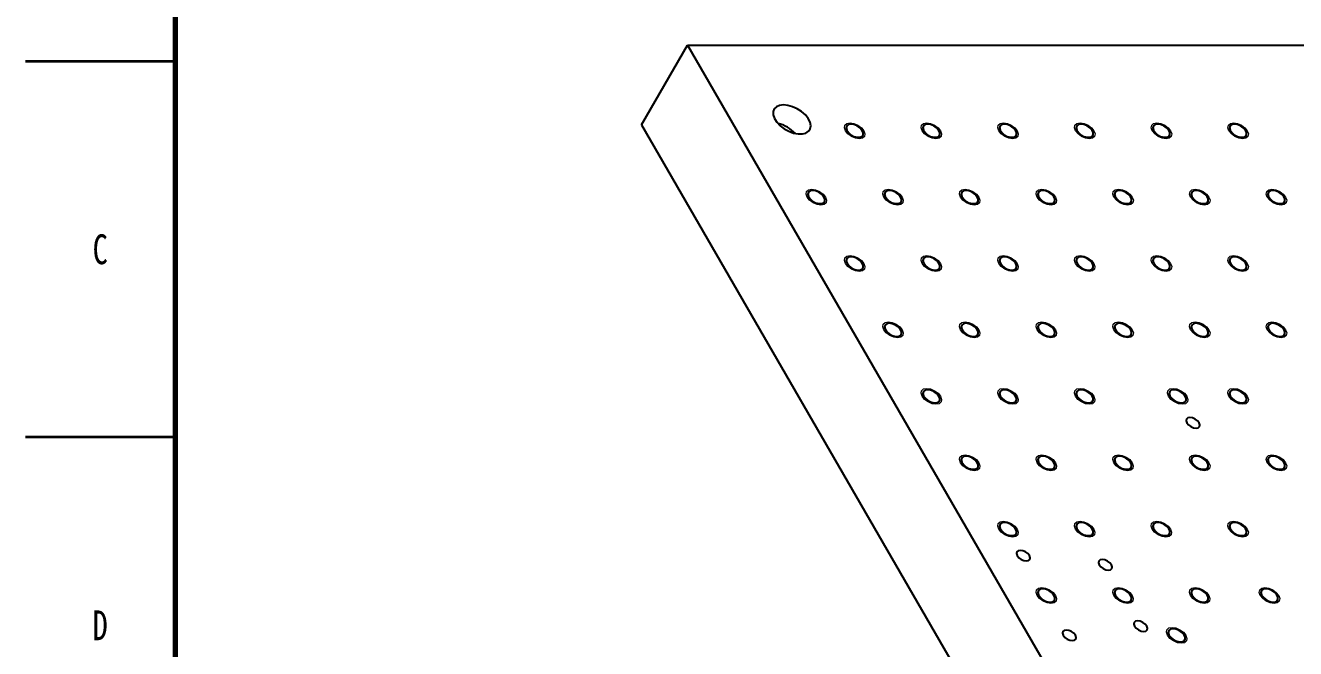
# Model space of a CAD drawing. Header units: millimetres. Extents: x 0 to 841, y 0 to 594.
# Drawn here: x 0 to 169.1, y 418.9 to 501.8 of the extents above; entities that cross this region are included whole.
import ezdxf

# ---------------------------------------------------------------- set-up
doc = ezdxf.new("R2010")
doc.units = ezdxf.units.MM
doc.styles.add('SLDTEXTSTYLE0', font='TXT', dxfattribs={"width": 0.75})

msp = doc.modelspace()

# ---------------------------------------------------------------- linework, layer by layer
at = {"color": 7, "linetype": 'Continuous', "lineweight": 70}
msp.add_line((20, 20), (20, 574), dxfattribs=at)
at = {"color": 7, "linetype": 'Continuous', "lineweight": 25}
for p, q in [((82.01650694, 488.58976184), (88.13956778, 499.19636356)), ((88.13956778, 499.19636356), (148.34966603, 394.89811334)), ((88.13956778, 499.19636356), (225.72669458, 499.19636356)), ((82.01650694, 488.58976184), (142.22660519, 384.29151162))]:
    msp.add_line(p, q, dxfattribs=at)
at = {"color": 7, "linetype": 'Continuous', "lineweight": 35}
for p, q in [((20, 497), (0, 497)), ((20, 447), (0, 447))]:
    msp.add_line(p, q, dxfattribs=at)
at = {"color": 7, "linetype": 'Continuous', "lineweight": 25, "flags": 128}
for points in [[(100.90006057, 491.23658101), (100.37689792, 491.1754896), (99.95714216, 490.99605395), (99.66716807, 490.70954868), (99.5251958, 490.33397596), (99.54014598, 489.8929344), (99.71107925, 489.41413627), (100.02725523, 488.92766622), (100.46880742, 488.46409095), (101.00799148, 488.05253859), (101.61092849, 487.71886851), (102.2397337, 487.4840464), (102.85489697, 487.36282702), (103.41776532, 487.36282702), (103.89297167, 487.4840464), (104.25065705, 487.71886851), (104.46834678, 488.05253859), (104.53236261, 488.46409095), (104.43868219, 488.92766622), (104.1931918, 489.41413627), (103.81131651, 489.8929344), (103.31705095, 490.33397596), (102.74145164, 490.70954868), (102.12068561, 490.99605395), (101.49375786, 491.1754896), (100.90006057, 491.23658101)], [(109.86973733, 488.67910321), (109.53548301, 488.61941653), (109.31528437, 488.44841751), (109.23888044, 488.1892005), (109.31659001, 487.87677421), (109.53791796, 487.55333354), (109.87297273, 487.26256094), (110.27650332, 487.04372686), (110.69401068, 486.92638605), (111.06910813, 486.92638605), (111.35113668, 487.04372686), (111.50200682, 487.26256094), (111.50134269, 487.55333354), (111.34923399, 487.87677421), (111.06622384, 488.1892005), (110.69053434, 488.44841751), (110.27290442, 488.61941653), (109.86973733, 488.67910321)], [(120.07649748, 488.67910321), (119.74224316, 488.61941653), (119.52204452, 488.44841751), (119.44564059, 488.1892005), (119.52335016, 487.87677421), (119.74467811, 487.55333354), (120.07973288, 487.26256094), (120.48326347, 487.04372686), (120.90077083, 486.92638605), (121.27586828, 486.92638605), (121.55789683, 487.04372686), (121.70876697, 487.26256094), (121.70810284, 487.55333354), (121.55599414, 487.87677421), (121.27298399, 488.1892005), (120.89729448, 488.44841751), (120.47966457, 488.61941653), (120.07649748, 488.67910321)], [(130.28325763, 488.67910321), (129.94900331, 488.61941653), (129.72880466, 488.44841751), (129.65240074, 488.1892005), (129.73011031, 487.87677421), (129.95143826, 487.55333354), (130.28649303, 487.26256094), (130.69002362, 487.04372686), (131.10753098, 486.92638605), (131.48262843, 486.92638605), (131.76465698, 487.04372686), (131.91552712, 487.26256094), (131.91486299, 487.55333354), (131.76275429, 487.87677421), (131.47974414, 488.1892005), (131.10405463, 488.44841751), (130.68642472, 488.61941653), (130.28325763, 488.67910321)], [(140.49001777, 488.67910321), (140.15576346, 488.61941653), (139.93556481, 488.44841751), (139.85916089, 488.1892005), (139.93687045, 487.87677421), (140.15819841, 487.55333354), (140.49325318, 487.26256094), (140.89678377, 487.04372686), (141.31429113, 486.92638605), (141.68938858, 486.92638605), (141.97141713, 487.04372686), (142.12228727, 487.26256094), (142.12162314, 487.55333354), (141.96951444, 487.87677421), (141.68650429, 488.1892005), (141.31081478, 488.44841751), (140.89318487, 488.61941653), (140.49001777, 488.67910321)], [(150.69677792, 488.67910321), (150.36252361, 488.61941653), (150.14232496, 488.44841751), (150.06592104, 488.1892005), (150.1436306, 487.87677421), (150.36495856, 487.55333354), (150.70001333, 487.26256094), (151.10354391, 487.04372686), (151.52105127, 486.92638605), (151.89614873, 486.92638605), (152.17817728, 487.04372686), (152.32904741, 487.26256094), (152.32838329, 487.55333354), (152.17627459, 487.87677421), (151.89326444, 488.1892005), (151.51757493, 488.44841751), (151.09994501, 488.61941653), (150.69677792, 488.67910321)], [(160.90353807, 488.67910321), (160.56928375, 488.61941653), (160.34908511, 488.44841751), (160.27268118, 488.1892005), (160.35039075, 487.87677421), (160.5717187, 487.55333354), (160.90677348, 487.26256094), (161.31030406, 487.04372686), (161.72781142, 486.92638605), (162.10290887, 486.92638605), (162.38493743, 487.04372686), (162.53580756, 487.26256094), (162.53514343, 487.55333354), (162.38303473, 487.87677421), (162.10002459, 488.1892005), (161.72433508, 488.44841751), (161.30670516, 488.61941653), (160.90353807, 488.67910321)], [(104.76552788, 479.84026845), (104.43127356, 479.78058177), (104.21107492, 479.60958274), (104.13467099, 479.35036574), (104.21238056, 479.03793945), (104.43370851, 478.71449878), (104.76876328, 478.42372617), (105.17229387, 478.20489209), (105.58980123, 478.08755129), (105.96489868, 478.08755129), (106.24692723, 478.20489209), (106.39779737, 478.42372617), (106.39713324, 478.71449878), (106.24502454, 479.03793945), (105.96201439, 479.35036574), (105.58632489, 479.60958274), (105.16869497, 479.78058177), (104.76552788, 479.84026845)], [(114.97228803, 479.84026845), (114.63803371, 479.78058177), (114.41783507, 479.60958274), (114.34143114, 479.35036574), (114.41914071, 479.03793945), (114.64046866, 478.71449878), (114.97552343, 478.42372617), (115.37905402, 478.20489209), (115.79656138, 478.08755129), (116.17165883, 478.08755129), (116.45368738, 478.20489209), (116.60455752, 478.42372617), (116.60389339, 478.71449878), (116.45178469, 479.03793945), (116.16877454, 479.35036574), (115.79308504, 479.60958274), (115.37545512, 479.78058177), (114.97228803, 479.84026845)], [(125.17904818, 479.84026845), (124.84479386, 479.78058177), (124.62459521, 479.60958274), (124.54819129, 479.35036574), (124.62590086, 479.03793945), (124.84722881, 478.71449878), (125.18228358, 478.42372617), (125.58581417, 478.20489209), (126.00332153, 478.08755129), (126.37841898, 478.08755129), (126.66044753, 478.20489209), (126.81131767, 478.42372617), (126.81065354, 478.71449878), (126.65854484, 479.03793945), (126.37553469, 479.35036574), (125.99984518, 479.60958274), (125.58221527, 479.78058177), (125.17904818, 479.84026845)], [(135.38580832, 479.84026845), (135.05155401, 479.78058177), (134.83135536, 479.60958274), (134.75495144, 479.35036574), (134.83266101, 479.03793945), (135.05398896, 478.71449878), (135.38904373, 478.42372617), (135.79257432, 478.20489209), (136.21008168, 478.08755129), (136.58517913, 478.08755129), (136.86720768, 478.20489209), (137.01807782, 478.42372617), (137.01741369, 478.71449878), (136.86530499, 479.03793945), (136.58229484, 479.35036574), (136.20660533, 479.60958274), (135.78897542, 479.78058177), (135.38580832, 479.84026845)], [(145.59256847, 479.84026845), (145.25831416, 479.78058177), (145.03811551, 479.60958274), (144.96171159, 479.35036574), (145.03942115, 479.03793945), (145.26074911, 478.71449878), (145.59580388, 478.42372617), (145.99933446, 478.20489209), (146.41684182, 478.08755129), (146.79193928, 478.08755129), (147.07396783, 478.20489209), (147.22483796, 478.42372617), (147.22417384, 478.71449878), (147.07206514, 479.03793945), (146.78905499, 479.35036574), (146.41336548, 479.60958274), (145.99573556, 479.78058177), (145.59256847, 479.84026845)], [(155.79932862, 479.84026845), (155.4650743, 479.78058177), (155.24487566, 479.60958274), (155.16847173, 479.35036574), (155.2461813, 479.03793945), (155.46750925, 478.71449878), (155.80256403, 478.42372617), (156.20609461, 478.20489209), (156.62360197, 478.08755129), (156.99869942, 478.08755129), (157.28072798, 478.20489209), (157.43159811, 478.42372617), (157.43093398, 478.71449878), (157.27882528, 479.03793945), (156.99581514, 479.35036574), (156.62012563, 479.60958274), (156.20249571, 479.78058177), (155.79932862, 479.84026845)], [(166.00608877, 479.84026845), (165.67183445, 479.78058177), (165.45163581, 479.60958274), (165.37523188, 479.35036574), (165.45294145, 479.03793945), (165.6742694, 478.71449878), (166.00932418, 478.42372617), (166.41285476, 478.20489209), (166.83036212, 478.08755129), (167.20545957, 478.08755129), (167.48748813, 478.20489209), (167.63835826, 478.42372617), (167.63769413, 478.71449878), (167.48558543, 479.03793945), (167.20257528, 479.35036574), (166.82688578, 479.60958274), (166.40925586, 479.78058177), (166.00608877, 479.84026845)], [(109.86807858, 471.00143368), (109.53382426, 470.941747), (109.31362562, 470.77074798), (109.23722169, 470.51153097), (109.31493126, 470.19910468), (109.53625921, 469.87566401), (109.87131398, 469.58489141), (110.27484457, 469.36605733), (110.69235193, 469.24871652), (111.06744938, 469.24871652), (111.34947793, 469.36605733), (111.50034807, 469.58489141), (111.49968394, 469.87566401), (111.34757524, 470.19910468), (111.06456509, 470.51153097), (110.68887559, 470.77074798), (110.27124567, 470.941747), (109.86807858, 471.00143368)], [(120.07483873, 471.00143368), (119.74058441, 470.941747), (119.52038576, 470.77074798), (119.44398184, 470.51153097), (119.52169141, 470.19910468), (119.74301936, 469.87566401), (120.07807413, 469.58489141), (120.48160472, 469.36605733), (120.89911208, 469.24871652), (121.27420953, 469.24871652), (121.55623808, 469.36605733), (121.70710822, 469.58489141), (121.70644409, 469.87566401), (121.55433539, 470.19910468), (121.27132524, 470.51153097), (120.89563573, 470.77074798), (120.47800582, 470.941747), (120.07483873, 471.00143368)], [(130.28159887, 471.00143368), (129.94734456, 470.941747), (129.72714591, 470.77074798), (129.65074199, 470.51153097), (129.72845156, 470.19910468), (129.94977951, 469.87566401), (130.28483428, 469.58489141), (130.68836487, 469.36605733), (131.10587223, 469.24871652), (131.48096968, 469.24871652), (131.76299823, 469.36605733), (131.91386837, 469.58489141), (131.91320424, 469.87566401), (131.76109554, 470.19910468), (131.47808539, 470.51153097), (131.10239588, 470.77074798), (130.68476597, 470.941747), (130.28159887, 471.00143368)], [(140.48835902, 471.00143368), (140.15410471, 470.941747), (139.93390606, 470.77074798), (139.85750214, 470.51153097), (139.9352117, 470.19910468), (140.15653966, 469.87566401), (140.49159443, 469.58489141), (140.89512501, 469.36605733), (141.31263238, 469.24871652), (141.68772983, 469.24871652), (141.96975838, 469.36605733), (142.12062851, 469.58489141), (142.11996439, 469.87566401), (141.96785569, 470.19910468), (141.68484554, 470.51153097), (141.30915603, 470.77074798), (140.89152611, 470.941747), (140.48835902, 471.00143368)], [(150.69511917, 471.00143368), (150.36086485, 470.941747), (150.14066621, 470.77074798), (150.06426228, 470.51153097), (150.14197185, 470.19910468), (150.36329981, 469.87566401), (150.69835458, 469.58489141), (151.10188516, 469.36605733), (151.51939252, 469.24871652), (151.89448997, 469.24871652), (152.17651853, 469.36605733), (152.32738866, 469.58489141), (152.32672453, 469.87566401), (152.17461583, 470.19910468), (151.89160569, 470.51153097), (151.51591618, 470.77074798), (151.09828626, 470.941747), (150.69511917, 471.00143368)], [(160.90187932, 471.00143368), (160.567625, 470.941747), (160.34742636, 470.77074798), (160.27102243, 470.51153097), (160.348732, 470.19910468), (160.57005995, 469.87566401), (160.90511473, 469.58489141), (161.30864531, 469.36605733), (161.72615267, 469.24871652), (162.10125012, 469.24871652), (162.38327868, 469.36605733), (162.53414881, 469.58489141), (162.53348468, 469.87566401), (162.38137598, 470.19910468), (162.09836584, 470.51153097), (161.72267633, 470.77074798), (161.30504641, 470.941747), (160.90187932, 471.00143368)], [(114.97062928, 462.16259892), (114.63637496, 462.10291224), (114.41617631, 461.93191321), (114.33977239, 461.67269621), (114.41748196, 461.36026992), (114.63880991, 461.03682925), (114.97386468, 460.74605664), (115.37739527, 460.52722256), (115.79490263, 460.40988176), (116.17000008, 460.40988176), (116.45202863, 460.52722256), (116.60289877, 460.74605664), (116.60223464, 461.03682925), (116.45012594, 461.36026992), (116.16711579, 461.67269621), (115.79142628, 461.93191321), (115.37379637, 462.10291224), (114.97062928, 462.16259892)], [(125.17738942, 462.16259892), (124.84313511, 462.10291224), (124.62293646, 461.93191321), (124.54653254, 461.67269621), (124.62424211, 461.36026992), (124.84557006, 461.03682925), (125.18062483, 460.74605664), (125.58415542, 460.52722256), (126.00166278, 460.40988176), (126.37676023, 460.40988176), (126.65878878, 460.52722256), (126.80965892, 460.74605664), (126.80899479, 461.03682925), (126.65688609, 461.36026992), (126.37387594, 461.67269621), (125.99818643, 461.93191321), (125.58055652, 462.10291224), (125.17738942, 462.16259892)], [(135.38414957, 462.16259892), (135.04989526, 462.10291224), (134.82969661, 461.93191321), (134.75329269, 461.67269621), (134.83100225, 461.36026992), (135.05233021, 461.03682925), (135.38738498, 460.74605664), (135.79091557, 460.52722256), (136.20842293, 460.40988176), (136.58352038, 460.40988176), (136.86554893, 460.52722256), (137.01641907, 460.74605664), (137.01575494, 461.03682925), (136.86364624, 461.36026992), (136.58063609, 461.67269621), (136.20494658, 461.93191321), (135.78731666, 462.10291224), (135.38414957, 462.16259892)], [(145.59090972, 462.16259892), (145.25665541, 462.10291224), (145.03645676, 461.93191321), (144.96005284, 461.67269621), (145.0377624, 461.36026992), (145.25909036, 461.03682925), (145.59414513, 460.74605664), (145.99767571, 460.52722256), (146.41518307, 460.40988176), (146.79028053, 460.40988176), (147.07230908, 460.52722256), (147.22317921, 460.74605664), (147.22251508, 461.03682925), (147.07040638, 461.36026992), (146.78739624, 461.67269621), (146.41170673, 461.93191321), (145.99407681, 462.10291224), (145.59090972, 462.16259892)], [(155.79766987, 462.16259892), (155.46341555, 462.10291224), (155.24321691, 461.93191321), (155.16681298, 461.67269621), (155.24452255, 461.36026992), (155.4658505, 461.03682925), (155.80090528, 460.74605664), (156.20443586, 460.52722256), (156.62194322, 460.40988176), (156.99704067, 460.40988176), (157.27906923, 460.52722256), (157.42993936, 460.74605664), (157.42927523, 461.03682925), (157.27716653, 461.36026992), (156.99415639, 461.67269621), (156.61846688, 461.93191321), (156.20083696, 462.10291224), (155.79766987, 462.16259892)], [(166.00443002, 462.16259892), (165.6701757, 462.10291224), (165.44997706, 461.93191321), (165.37357313, 461.67269621), (165.4512827, 461.36026992), (165.67261065, 461.03682925), (166.00766542, 460.74605664), (166.41119601, 460.52722256), (166.82870337, 460.40988176), (167.20380082, 460.40988176), (167.48582938, 460.52722256), (167.63669951, 460.74605664), (167.63603538, 461.03682925), (167.48392668, 461.36026992), (167.20091653, 461.67269621), (166.82522703, 461.93191321), (166.40759711, 462.10291224), (166.00443002, 462.16259892)], [(120.07317998, 453.32376415), (119.73892566, 453.26407747), (119.51872701, 453.09307845), (119.44232309, 452.83386144), (119.52003266, 452.52143515), (119.74136061, 452.19799448), (120.07641538, 451.90722188), (120.47994597, 451.6883878), (120.89745333, 451.57104699), (121.27255078, 451.57104699), (121.55457933, 451.6883878), (121.70544947, 451.90722188), (121.70478534, 452.19799448), (121.55267664, 452.52143515), (121.26966649, 452.83386144), (120.89397698, 453.09307845), (120.47634707, 453.26407747), (120.07317998, 453.32376415)], [(130.27994012, 453.32376415), (129.94568581, 453.26407747), (129.72548716, 453.09307845), (129.64908324, 452.83386144), (129.7267928, 452.52143515), (129.94812076, 452.19799448), (130.28317553, 451.90722188), (130.68670612, 451.6883878), (131.10421348, 451.57104699), (131.47931093, 451.57104699), (131.76133948, 451.6883878), (131.91220962, 451.90722188), (131.91154549, 452.19799448), (131.75943679, 452.52143515), (131.47642664, 452.83386144), (131.10073713, 453.09307845), (130.68310722, 453.26407747), (130.27994012, 453.32376415)], [(140.48670027, 453.32376415), (140.15244596, 453.26407747), (139.93224731, 453.09307845), (139.85584339, 452.83386144), (139.93355295, 452.52143515), (140.15488091, 452.19799448), (140.48993568, 451.90722188), (140.89346626, 451.6883878), (141.31097362, 451.57104699), (141.68607108, 451.57104699), (141.96809963, 451.6883878), (142.11896976, 451.90722188), (142.11830563, 452.19799448), (141.96619693, 452.52143515), (141.68318679, 452.83386144), (141.30749728, 453.09307845), (140.88986736, 453.26407747), (140.48670027, 453.32376415)], [(152.85786522, 453.32376415), (152.5236109, 453.26407747), (152.30341225, 453.09307845), (152.22700833, 452.83386144), (152.3047179, 452.52143515), (152.52604585, 452.19799448), (152.86110062, 451.90722188), (153.26463121, 451.6883878), (153.68213857, 451.57104699), (154.05723602, 451.57104699), (154.33926457, 451.6883878), (154.49013471, 451.90722188), (154.48947058, 452.19799448), (154.33736188, 452.52143515), (154.05435173, 452.83386144), (153.67866222, 453.09307845), (153.26103231, 453.26407747), (152.85786522, 453.32376415)], [(160.90022057, 453.32376415), (160.56596625, 453.26407747), (160.34576761, 453.09307845), (160.26936368, 452.83386144), (160.34707325, 452.52143515), (160.5684012, 452.19799448), (160.90345597, 451.90722188), (161.30698656, 451.6883878), (161.72449392, 451.57104699), (162.09959137, 451.57104699), (162.38161993, 451.6883878), (162.53249006, 451.90722188), (162.53182593, 452.19799448), (162.37971723, 452.52143515), (162.09670708, 452.83386144), (161.72101758, 453.09307845), (161.30338766, 453.26407747), (160.90022057, 453.32376415)], [(155.00093651, 449.61145355), (154.71953255, 449.55762825), (154.54311516, 449.40434677), (154.49854229, 449.17494482), (154.59259975, 448.90434677), (154.81096815, 448.63374872), (155.12040288, 448.40434677), (155.4737953, 448.25106529), (155.81734462, 448.19723999), (156.09874858, 448.25106529), (156.27516597, 448.40434677), (156.31973884, 448.63374872), (156.22568138, 448.90434677), (156.00731298, 449.17494482), (155.69787825, 449.40434677), (155.34448583, 449.55762825), (155.00093651, 449.61145355)], [(125.17573067, 444.48492939), (124.84147636, 444.42524271), (124.62127771, 444.25424368), (124.54487379, 443.99502668), (124.62258335, 443.68260039), (124.84391131, 443.35915972), (125.17896608, 443.06838711), (125.58249667, 442.84955303), (126.00000403, 442.73221223), (126.37510148, 442.73221223), (126.65713003, 442.84955303), (126.80800017, 443.06838711), (126.80733604, 443.35915972), (126.65522734, 443.68260039), (126.37221719, 443.99502668), (125.99652768, 444.25424368), (125.57889777, 444.42524271), (125.17573067, 444.48492939)], [(135.38249082, 444.48492939), (135.04823651, 444.42524271), (134.82803786, 444.25424368), (134.75163394, 443.99502668), (134.8293435, 443.68260039), (135.05067146, 443.35915972), (135.38572623, 443.06838711), (135.78925681, 442.84955303), (136.20676417, 442.73221223), (136.58186163, 442.73221223), (136.86389018, 442.84955303), (137.01476031, 443.06838711), (137.01409619, 443.35915972), (136.86198749, 443.68260039), (136.57897734, 443.99502668), (136.20328783, 444.25424368), (135.78565791, 444.42524271), (135.38249082, 444.48492939)], [(145.58925097, 444.48492939), (145.25499665, 444.42524271), (145.03479801, 444.25424368), (144.95839408, 443.99502668), (145.03610365, 443.68260039), (145.2574316, 443.35915972), (145.59248638, 443.06838711), (145.99601696, 442.84955303), (146.41352432, 442.73221223), (146.78862177, 442.73221223), (147.07065033, 442.84955303), (147.22152046, 443.06838711), (147.22085633, 443.35915972), (147.06874763, 443.68260039), (146.78573749, 443.99502668), (146.41004798, 444.25424368), (145.99241806, 444.42524271), (145.58925097, 444.48492939)], [(155.79601112, 444.48492939), (155.4617568, 444.42524271), (155.24155816, 444.25424368), (155.16515423, 443.99502668), (155.2428638, 443.68260039), (155.46419175, 443.35915972), (155.79924652, 443.06838711), (156.20277711, 442.84955303), (156.62028447, 442.73221223), (156.99538192, 442.73221223), (157.27741048, 442.84955303), (157.42828061, 443.06838711), (157.42761648, 443.35915972), (157.27550778, 443.68260039), (156.99249763, 443.99502668), (156.61680813, 444.25424368), (156.19917821, 444.42524271), (155.79601112, 444.48492939)], [(166.00277127, 444.48492939), (165.66851695, 444.42524271), (165.44831831, 444.25424368), (165.37191438, 443.99502668), (165.44962395, 443.68260039), (165.6709519, 443.35915972), (166.00600667, 443.06838711), (166.40953726, 442.84955303), (166.82704462, 442.73221223), (167.20214207, 442.73221223), (167.48417062, 442.84955303), (167.63504076, 443.06838711), (167.63437663, 443.35915972), (167.48226793, 443.68260039), (167.19925778, 443.99502668), (166.82356828, 444.25424368), (166.40593836, 444.42524271), (166.00277127, 444.48492939)], [(130.27828137, 435.64609462), (129.94402706, 435.58640794), (129.72382841, 435.41540892), (129.64742449, 435.15619191), (129.72513405, 434.84376562), (129.94646201, 434.52032495), (130.28151678, 434.22955235), (130.68504736, 434.01071827), (131.10255472, 433.89337747), (131.47765218, 433.89337747), (131.75968073, 434.01071827), (131.91055086, 434.22955235), (131.90988674, 434.52032495), (131.75777804, 434.84376562), (131.47476789, 435.15619191), (131.09907838, 435.41540892), (130.68144846, 435.58640794), (130.27828137, 435.64609462)], [(140.48504152, 435.64609462), (140.1507872, 435.58640794), (139.93058856, 435.41540892), (139.85418463, 435.15619191), (139.9318942, 434.84376562), (140.15322216, 434.52032495), (140.48827693, 434.22955235), (140.89180751, 434.01071827), (141.30931487, 433.89337747), (141.68441232, 433.89337747), (141.96644088, 434.01071827), (142.11731101, 434.22955235), (142.11664688, 434.52032495), (141.96453818, 434.84376562), (141.68152804, 435.15619191), (141.30583853, 435.41540892), (140.88820861, 435.58640794), (140.48504152, 435.64609462)], [(150.69180167, 435.64609462), (150.35754735, 435.58640794), (150.13734871, 435.41540892), (150.06094478, 435.15619191), (150.13865435, 434.84376562), (150.3599823, 434.52032495), (150.69503708, 434.22955235), (151.09856766, 434.01071827), (151.51607502, 433.89337747), (151.89117247, 433.89337747), (152.17320103, 434.01071827), (152.32407116, 434.22955235), (152.32340703, 434.52032495), (152.17129833, 434.84376562), (151.88828818, 435.15619191), (151.51259868, 435.41540892), (151.09496876, 435.58640794), (150.69180167, 435.64609462)], [(160.89856182, 435.64609462), (160.5643075, 435.58640794), (160.34410886, 435.41540892), (160.26770493, 435.15619191), (160.3454145, 434.84376562), (160.56674245, 434.52032495), (160.90179722, 434.22955235), (161.30532781, 434.01071827), (161.72283517, 433.89337747), (162.09793262, 433.89337747), (162.37996117, 434.01071827), (162.53083131, 434.22955235), (162.53016718, 434.52032495), (162.37805848, 434.84376562), (162.09504833, 435.15619191), (161.71935883, 435.41540892), (161.30172891, 435.58640794), (160.89856182, 435.64609462)], [(132.42135267, 431.93378402), (132.13994871, 431.87995872), (131.96353132, 431.72667724), (131.91895845, 431.49727529), (132.01301591, 431.22667724), (132.23138431, 430.95607919), (132.54081903, 430.72667724), (132.89421145, 430.57339576), (133.23776078, 430.51957046), (133.51916474, 430.57339576), (133.69558212, 430.72667724), (133.740155, 430.95607919), (133.64609753, 431.22667724), (133.42772914, 431.49727529), (133.11829441, 431.72667724), (132.76490199, 431.87995872), (132.42135267, 431.93378402)], [(143.33736736, 430.70518599), (143.05596341, 430.65136069), (142.87954602, 430.49807921), (142.83497315, 430.26867726), (142.92903061, 429.99807921), (143.147399, 429.72748116), (143.45683373, 429.49807921), (143.81022615, 429.34479773), (144.15377547, 429.29097243), (144.43517943, 429.34479773), (144.61159682, 429.49807921), (144.65616969, 429.72748116), (144.56211223, 429.99807921), (144.34374383, 430.26867726), (144.03430911, 430.49807921), (143.68091669, 430.65136069), (143.33736736, 430.70518599)], [(135.38083207, 426.80725986), (135.04657775, 426.74757318), (134.82637911, 426.57657415), (134.74997518, 426.31735715), (134.82768475, 426.00493086), (135.04901271, 425.68149019), (135.38406748, 425.39071758), (135.78759806, 425.1718835), (136.20510542, 425.0545427), (136.58020287, 425.0545427), (136.86223143, 425.1718835), (137.01310156, 425.39071758), (137.01243743, 425.68149019), (136.86032873, 426.00493086), (136.57731859, 426.31735715), (136.20162908, 426.57657415), (135.78399916, 426.74757318), (135.38083207, 426.80725986)], [(145.58759222, 426.80725986), (145.2533379, 426.74757318), (145.03313926, 426.57657415), (144.95673533, 426.31735715), (145.0344449, 426.00493086), (145.25577285, 425.68149019), (145.59082763, 425.39071758), (145.99435821, 425.1718835), (146.41186557, 425.0545427), (146.78696302, 425.0545427), (147.06899158, 425.1718835), (147.21986171, 425.39071758), (147.21919758, 425.68149019), (147.06708888, 426.00493086), (146.78407874, 426.31735715), (146.40838923, 426.57657415), (145.99075931, 426.74757318), (145.58759222, 426.80725986)], [(155.79435237, 426.80725986), (155.46009805, 426.74757318), (155.23989941, 426.57657415), (155.16349548, 426.31735715), (155.24120505, 426.00493086), (155.462533, 425.68149019), (155.79758777, 425.39071758), (156.20111836, 425.1718835), (156.61862572, 425.0545427), (156.99372317, 425.0545427), (157.27575172, 425.1718835), (157.42662186, 425.39071758), (157.42595773, 425.68149019), (157.27384903, 426.00493086), (156.99083888, 426.31735715), (156.61514938, 426.57657415), (156.19751946, 426.74757318), (155.79435237, 426.80725986)], [(165.08381364, 426.80725986), (164.74955933, 426.74757318), (164.52936068, 426.57657415), (164.45295676, 426.31735715), (164.53066632, 426.00493086), (164.75199428, 425.68149019), (165.08704905, 425.39071758), (165.49057963, 425.1718835), (165.90808699, 425.0545427), (166.28318445, 425.0545427), (166.565213, 425.1718835), (166.71608313, 425.39071758), (166.715419, 425.68149019), (166.56331031, 426.00493086), (166.28030016, 426.31735715), (165.90461065, 426.57657415), (165.48698073, 426.74757318), (165.08381364, 426.80725986)], [(138.54441351, 421.3271823), (138.26300955, 421.273357), (138.08659216, 421.12007552), (138.04201929, 420.89067357), (138.13607675, 420.62007552), (138.35444515, 420.34947747), (138.66387987, 420.12007552), (139.01727229, 419.96679404), (139.36082162, 419.91296874), (139.64222557, 419.96679404), (139.81864296, 420.12007552), (139.86321583, 420.34947747), (139.76915837, 420.62007552), (139.55078998, 420.89067357), (139.24135525, 421.12007552), (138.88796283, 421.273357), (138.54441351, 421.3271823)], [(148.04191911, 422.55578034), (147.76051515, 422.50195504), (147.58409776, 422.34867355), (147.53952489, 422.1192716), (147.63358235, 421.84867355), (147.85195075, 421.5780755), (148.16138547, 421.34867355), (148.51477789, 421.19539207), (148.85832722, 421.14156677), (149.13973118, 421.19539207), (149.31614856, 421.34867355), (149.36072144, 421.5780755), (149.26666397, 421.84867355), (149.04829558, 422.1192716), (148.73886085, 422.34867355), (148.38546843, 422.50195504), (148.04191911, 422.55578034)], [(152.7318267, 421.503959), (152.39757238, 421.44427232), (152.17737374, 421.27327329), (152.10096981, 421.01405629), (152.17867938, 420.70163), (152.40000733, 420.37818933), (152.7350621, 420.08741672), (153.13859269, 419.86858264), (153.55610005, 419.75124184), (153.9311975, 419.75124184), (154.21322605, 419.86858264), (154.36409619, 420.08741672), (154.36343206, 420.37818933), (154.21132336, 420.70163), (153.92831321, 421.01405629), (153.55262371, 421.27327329), (153.13499379, 421.44427232), (152.7318267, 421.503959)]]:
    msp.add_lwpolyline(points, dxfattribs=at)
at = {"color": 7, "linetype": 'Continuous', "lineweight": 18, "flags": 128}
for points in [[(109.76768631, 488.85587991), (110.2830103, 488.77514196), (110.81309893, 488.54521973), (111.27725102, 488.20111681), (111.60480362, 487.79521973), (111.74588981, 487.38932266), (111.6790305, 487.04521973), (111.41440442, 486.81529751), (110.99229848, 486.73455956), (110.4769745, 486.81529751), (109.94688586, 487.04521973), (109.48273378, 487.38932266), (109.15518118, 487.79521973), (109.01409499, 488.20111681), (109.0809543, 488.54521973), (109.34558038, 488.77514196), (109.76768631, 488.85587991)], [(119.97444646, 488.85587991), (120.48977045, 488.77514196), (121.01985908, 488.54521973), (121.48401117, 488.20111681), (121.81156376, 487.79521973), (121.95264996, 487.38932266), (121.88579065, 487.04521973), (121.62116457, 486.81529751), (121.19905863, 486.73455956), (120.68373464, 486.81529751), (120.15364601, 487.04521973), (119.68949393, 487.38932266), (119.36194133, 487.79521973), (119.22085514, 488.20111681), (119.28771444, 488.54521973), (119.55234053, 488.77514196), (119.97444646, 488.85587991)], [(130.18120661, 488.85587991), (130.6965306, 488.77514196), (131.22661923, 488.54521973), (131.69077132, 488.20111681), (132.01832391, 487.79521973), (132.1594101, 487.38932266), (132.0925508, 487.04521973), (131.82792471, 486.81529751), (131.40581878, 486.73455956), (130.89049479, 486.81529751), (130.36040616, 487.04521973), (129.89625407, 487.38932266), (129.56870148, 487.79521973), (129.42761529, 488.20111681), (129.49447459, 488.54521973), (129.75910068, 488.77514196), (130.18120661, 488.85587991)], [(140.38796676, 488.85587991), (140.90329075, 488.77514196), (141.43337938, 488.54521973), (141.89753147, 488.20111681), (142.22508406, 487.79521973), (142.36617025, 487.38932266), (142.29931095, 487.04521973), (142.03468486, 486.81529751), (141.61257893, 486.73455956), (141.09725494, 486.81529751), (140.56716631, 487.04521973), (140.10301422, 487.38932266), (139.77546163, 487.79521973), (139.63437543, 488.20111681), (139.70123474, 488.54521973), (139.96586082, 488.77514196), (140.38796676, 488.85587991)], [(150.59472691, 488.85587991), (151.11005089, 488.77514196), (151.64013953, 488.54521973), (152.10429161, 488.20111681), (152.43184421, 487.79521973), (152.5729304, 487.38932266), (152.50607109, 487.04521973), (152.24144501, 486.81529751), (151.81933908, 486.73455956), (151.30401509, 486.81529751), (150.77392646, 487.04521973), (150.30977437, 487.38932266), (149.98222177, 487.79521973), (149.84113558, 488.20111681), (149.90799489, 488.54521973), (150.17262097, 488.77514196), (150.59472691, 488.85587991)], [(160.80148706, 488.85587991), (161.31681104, 488.77514196), (161.84689967, 488.54521973), (162.31105176, 488.20111681), (162.63860436, 487.79521973), (162.77969055, 487.38932266), (162.71283124, 487.04521973), (162.44820516, 486.81529751), (162.02609922, 486.73455956), (161.51077524, 486.81529751), (160.98068661, 487.04521973), (160.51653452, 487.38932266), (160.18898192, 487.79521973), (160.04789573, 488.20111681), (160.11475504, 488.54521973), (160.37938112, 488.77514196), (160.80148706, 488.85587991)], [(104.66347686, 480.01704514), (105.17880085, 479.93630719), (105.70888948, 479.70638497), (106.17304157, 479.36228205), (106.50059417, 478.95638497), (106.64168036, 478.55048789), (106.57482105, 478.20638497), (106.31019497, 477.97646275), (105.88808903, 477.8957248), (105.37276505, 477.97646275), (104.84267641, 478.20638497), (104.37852433, 478.55048789), (104.05097173, 478.95638497), (103.90988554, 479.36228205), (103.97674485, 479.70638497), (104.24137093, 479.93630719), (104.66347686, 480.01704514)], [(114.87023701, 480.01704514), (115.385561, 479.93630719), (115.91564963, 479.70638497), (116.37980172, 479.36228205), (116.70735431, 478.95638497), (116.84844051, 478.55048789), (116.7815812, 478.20638497), (116.51695512, 477.97646275), (116.09484918, 477.8957248), (115.57952519, 477.97646275), (115.04943656, 478.20638497), (114.58528448, 478.55048789), (114.25773188, 478.95638497), (114.11664569, 479.36228205), (114.183505, 479.70638497), (114.44813108, 479.93630719), (114.87023701, 480.01704514)], [(125.07699716, 480.01704514), (125.59232115, 479.93630719), (126.12240978, 479.70638497), (126.58656187, 479.36228205), (126.91411446, 478.95638497), (127.05520065, 478.55048789), (126.98834135, 478.20638497), (126.72371526, 477.97646275), (126.30160933, 477.8957248), (125.78628534, 477.97646275), (125.25619671, 478.20638497), (124.79204462, 478.55048789), (124.46449203, 478.95638497), (124.32340584, 479.36228205), (124.39026514, 479.70638497), (124.65489123, 479.93630719), (125.07699716, 480.01704514)], [(135.28375731, 480.01704514), (135.7990813, 479.93630719), (136.32916993, 479.70638497), (136.79332202, 479.36228205), (137.12087461, 478.95638497), (137.2619608, 478.55048789), (137.1951015, 478.20638497), (136.93047541, 477.97646275), (136.50836948, 477.8957248), (135.99304549, 477.97646275), (135.46295686, 478.20638497), (134.99880477, 478.55048789), (134.67125218, 478.95638497), (134.53016598, 479.36228205), (134.59702529, 479.70638497), (134.86165137, 479.93630719), (135.28375731, 480.01704514)], [(145.49051746, 480.01704514), (146.00584145, 479.93630719), (146.53593008, 479.70638497), (147.00008216, 479.36228205), (147.32763476, 478.95638497), (147.46872095, 478.55048789), (147.40186164, 478.20638497), (147.13723556, 477.97646275), (146.71512963, 477.8957248), (146.19980564, 477.97646275), (145.66971701, 478.20638497), (145.20556492, 478.55048789), (144.87801232, 478.95638497), (144.73692613, 479.36228205), (144.80378544, 479.70638497), (145.06841152, 479.93630719), (145.49051746, 480.01704514)], [(155.69727761, 480.01704514), (156.21260159, 479.93630719), (156.74269023, 479.70638497), (157.20684231, 479.36228205), (157.53439491, 478.95638497), (157.6754811, 478.55048789), (157.60862179, 478.20638497), (157.34399571, 477.97646275), (156.92188978, 477.8957248), (156.40656579, 477.97646275), (155.87647716, 478.20638497), (155.41232507, 478.55048789), (155.08477247, 478.95638497), (154.94368628, 479.36228205), (155.01054559, 479.70638497), (155.27517167, 479.93630719), (155.69727761, 480.01704514)], [(165.90403776, 480.01704514), (166.41936174, 479.93630719), (166.94945037, 479.70638497), (167.41360246, 479.36228205), (167.74115506, 478.95638497), (167.88224125, 478.55048789), (167.81538194, 478.20638497), (167.55075586, 477.97646275), (167.12864992, 477.8957248), (166.61332594, 477.97646275), (166.08323731, 478.20638497), (165.61908522, 478.55048789), (165.29153262, 478.95638497), (165.15044643, 479.36228205), (165.21730574, 479.70638497), (165.48193182, 479.93630719), (165.90403776, 480.01704514)], [(109.76602756, 471.17821038), (110.28135155, 471.09747243), (110.81144018, 470.86755021), (111.27559227, 470.52344728), (111.60314487, 470.11755021), (111.74423106, 469.71165313), (111.67737175, 469.36755021), (111.41274567, 469.13762798), (110.99063973, 469.05689003), (110.47531575, 469.13762798), (109.94522711, 469.36755021), (109.48107503, 469.71165313), (109.15352243, 470.11755021), (109.01243624, 470.52344728), (109.07929555, 470.86755021), (109.34392163, 471.09747243), (109.76602756, 471.17821038)], [(119.97278771, 471.17821038), (120.4881117, 471.09747243), (121.01820033, 470.86755021), (121.48235242, 470.52344728), (121.80990501, 470.11755021), (121.95099121, 469.71165313), (121.8841319, 469.36755021), (121.61950582, 469.13762798), (121.19739988, 469.05689003), (120.68207589, 469.13762798), (120.15198726, 469.36755021), (119.68783517, 469.71165313), (119.36028258, 470.11755021), (119.21919639, 470.52344728), (119.28605569, 470.86755021), (119.55068178, 471.09747243), (119.97278771, 471.17821038)], [(130.17954786, 471.17821038), (130.69487185, 471.09747243), (131.22496048, 470.86755021), (131.68911257, 470.52344728), (132.01666516, 470.11755021), (132.15775135, 469.71165313), (132.09089205, 469.36755021), (131.82626596, 469.13762798), (131.40416003, 469.05689003), (130.88883604, 469.13762798), (130.35874741, 469.36755021), (129.89459532, 469.71165313), (129.56704273, 470.11755021), (129.42595654, 470.52344728), (129.49281584, 470.86755021), (129.75744193, 471.09747243), (130.17954786, 471.17821038)], [(140.38630801, 471.17821038), (140.901632, 471.09747243), (141.43172063, 470.86755021), (141.89587271, 470.52344728), (142.22342531, 470.11755021), (142.3645115, 469.71165313), (142.29765219, 469.36755021), (142.03302611, 469.13762798), (141.61092018, 469.05689003), (141.09559619, 469.13762798), (140.56550756, 469.36755021), (140.10135547, 469.71165313), (139.77380288, 470.11755021), (139.63271668, 470.52344728), (139.69957599, 470.86755021), (139.96420207, 471.09747243), (140.38630801, 471.17821038)], [(150.59306816, 471.17821038), (151.10839214, 471.09747243), (151.63848078, 470.86755021), (152.10263286, 470.52344728), (152.43018546, 470.11755021), (152.57127165, 469.71165313), (152.50441234, 469.36755021), (152.23978626, 469.13762798), (151.81768033, 469.05689003), (151.30235634, 469.13762798), (150.77226771, 469.36755021), (150.30811562, 469.71165313), (149.98056302, 470.11755021), (149.83947683, 470.52344728), (149.90633614, 470.86755021), (150.17096222, 471.09747243), (150.59306816, 471.17821038)], [(160.79982831, 471.17821038), (161.31515229, 471.09747243), (161.84524092, 470.86755021), (162.30939301, 470.52344728), (162.63694561, 470.11755021), (162.7780318, 469.71165313), (162.71117249, 469.36755021), (162.44654641, 469.13762798), (162.02444047, 469.05689003), (161.50911649, 469.13762798), (160.97902786, 469.36755021), (160.51487577, 469.71165313), (160.18732317, 470.11755021), (160.04623698, 470.52344728), (160.11309629, 470.86755021), (160.37772237, 471.09747243), (160.79982831, 471.17821038)], [(114.86857826, 462.33937561), (115.38390225, 462.25863766), (115.91399088, 462.02871544), (116.37814297, 461.68461252), (116.70569556, 461.27871544), (116.84678176, 460.87281837), (116.77992245, 460.52871544), (116.51529637, 460.29879322), (116.09319043, 460.21805527), (115.57786644, 460.29879322), (115.04777781, 460.52871544), (114.58362572, 460.87281837), (114.25607313, 461.27871544), (114.11498694, 461.68461252), (114.18184624, 462.02871544), (114.44647233, 462.25863766), (114.86857826, 462.33937561)], [(125.07533841, 462.33937561), (125.5906624, 462.25863766), (126.12075103, 462.02871544), (126.58490312, 461.68461252), (126.91245571, 461.27871544), (127.0535419, 460.87281837), (126.9866826, 460.52871544), (126.72205651, 460.29879322), (126.29995058, 460.21805527), (125.78462659, 460.29879322), (125.25453796, 460.52871544), (124.79038587, 460.87281837), (124.46283328, 461.27871544), (124.32174709, 461.68461252), (124.38860639, 462.02871544), (124.65323248, 462.25863766), (125.07533841, 462.33937561)], [(135.28209856, 462.33937561), (135.79742255, 462.25863766), (136.32751118, 462.02871544), (136.79166326, 461.68461252), (137.11921586, 461.27871544), (137.26030205, 460.87281837), (137.19344275, 460.52871544), (136.92881666, 460.29879322), (136.50671073, 460.21805527), (135.99138674, 460.29879322), (135.46129811, 460.52871544), (134.99714602, 460.87281837), (134.66959343, 461.27871544), (134.52850723, 461.68461252), (134.59536654, 462.02871544), (134.85999262, 462.25863766), (135.28209856, 462.33937561)], [(145.48885871, 462.33937561), (146.00418269, 462.25863766), (146.53427133, 462.02871544), (146.99842341, 461.68461252), (147.32597601, 461.27871544), (147.4670622, 460.87281837), (147.40020289, 460.52871544), (147.13557681, 460.29879322), (146.71347088, 460.21805527), (146.19814689, 460.29879322), (145.66805826, 460.52871544), (145.20390617, 460.87281837), (144.87635357, 461.27871544), (144.73526738, 461.68461252), (144.80212669, 462.02871544), (145.06675277, 462.25863766), (145.48885871, 462.33937561)], [(155.69561886, 462.33937561), (156.21094284, 462.25863766), (156.74103147, 462.02871544), (157.20518356, 461.68461252), (157.53273616, 461.27871544), (157.67382235, 460.87281837), (157.60696304, 460.52871544), (157.34233696, 460.29879322), (156.92023102, 460.21805527), (156.40490704, 460.29879322), (155.87481841, 460.52871544), (155.41066632, 460.87281837), (155.08311372, 461.27871544), (154.94202753, 461.68461252), (155.00888684, 462.02871544), (155.27351292, 462.25863766), (155.69561886, 462.33937561)], [(165.90237901, 462.33937561), (166.41770299, 462.25863766), (166.94779162, 462.02871544), (167.41194371, 461.68461252), (167.73949631, 461.27871544), (167.8805825, 460.87281837), (167.81372319, 460.52871544), (167.54909711, 460.29879322), (167.12699117, 460.21805527), (166.61166719, 460.29879322), (166.08157856, 460.52871544), (165.61742647, 460.87281837), (165.28987387, 461.27871544), (165.14878768, 461.68461252), (165.21564699, 462.02871544), (165.48027307, 462.25863766), (165.90237901, 462.33937561)], [(119.97112896, 453.50054085), (120.48645295, 453.4198029), (121.01654158, 453.18988068), (121.48069367, 452.84577775), (121.80824626, 452.43988068), (121.94933245, 452.0339836), (121.88247315, 451.68988068), (121.61784706, 451.45995845), (121.19574113, 451.3792205), (120.68041714, 451.45995845), (120.15032851, 451.68988068), (119.68617642, 452.0339836), (119.35862383, 452.43988068), (119.21753764, 452.84577775), (119.28439694, 453.18988068), (119.54902303, 453.4198029), (119.97112896, 453.50054085)], [(130.17788911, 453.50054085), (130.6932131, 453.4198029), (131.22330173, 453.18988068), (131.68745382, 452.84577775), (132.01500641, 452.43988068), (132.1560926, 452.0339836), (132.0892333, 451.68988068), (131.82460721, 451.45995845), (131.40250128, 451.3792205), (130.88717729, 451.45995845), (130.35708866, 451.68988068), (129.89293657, 452.0339836), (129.56538398, 452.43988068), (129.42429778, 452.84577775), (129.49115709, 453.18988068), (129.75578317, 453.4198029), (130.17788911, 453.50054085)], [(140.38464926, 453.50054085), (140.89997324, 453.4198029), (141.43006188, 453.18988068), (141.89421396, 452.84577775), (142.22176656, 452.43988068), (142.36285275, 452.0339836), (142.29599344, 451.68988068), (142.03136736, 451.45995845), (141.60926143, 451.3792205), (141.09393744, 451.45995845), (140.56384881, 451.68988068), (140.09969672, 452.0339836), (139.77214412, 452.43988068), (139.63105793, 452.84577775), (139.69791724, 453.18988068), (139.96254332, 453.4198029), (140.38464926, 453.50054085)], [(152.7558142, 453.50054085), (153.27113819, 453.4198029), (153.80122682, 453.18988068), (154.26537891, 452.84577775), (154.5929315, 452.43988068), (154.7340177, 452.0339836), (154.66715839, 451.68988068), (154.40253231, 451.45995845), (153.98042637, 451.3792205), (153.46510238, 451.45995845), (152.93501375, 451.68988068), (152.47086166, 452.0339836), (152.14330907, 452.43988068), (152.00222288, 452.84577775), (152.06908218, 453.18988068), (152.33370827, 453.4198029), (152.7558142, 453.50054085)], [(160.79816956, 453.50054085), (161.31349354, 453.4198029), (161.84358217, 453.18988068), (162.30773426, 452.84577775), (162.63528686, 452.43988068), (162.77637305, 452.0339836), (162.70951374, 451.68988068), (162.44488766, 451.45995845), (162.02278172, 451.3792205), (161.50745774, 451.45995845), (160.97736911, 451.68988068), (160.51321702, 452.0339836), (160.18566442, 452.43988068), (160.04457823, 452.84577775), (160.11143754, 453.18988068), (160.37606362, 453.4198029), (160.79816956, 453.50054085)], [(125.07367966, 444.66170608), (125.58900365, 444.58096813), (126.11909228, 444.35104591), (126.58324437, 444.00694299), (126.91079696, 443.60104591), (127.05188315, 443.19514884), (126.98502385, 442.85104591), (126.72039776, 442.62112369), (126.29829183, 442.54038574), (125.78296784, 442.62112369), (125.25287921, 442.85104591), (124.78872712, 443.19514884), (124.46117453, 443.60104591), (124.32008833, 444.00694299), (124.38694764, 444.35104591), (124.65157372, 444.58096813), (125.07367966, 444.66170608)], [(135.28043981, 444.66170608), (135.79576379, 444.58096813), (136.32585243, 444.35104591), (136.79000451, 444.00694299), (137.11755711, 443.60104591), (137.2586433, 443.19514884), (137.19178399, 442.85104591), (136.92715791, 442.62112369), (136.50505198, 442.54038574), (135.98972799, 442.62112369), (135.45963936, 442.85104591), (134.99548727, 443.19514884), (134.66793467, 443.60104591), (134.52684848, 444.00694299), (134.59370779, 444.35104591), (134.85833387, 444.58096813), (135.28043981, 444.66170608)], [(145.48719996, 444.66170608), (146.00252394, 444.58096813), (146.53261257, 444.35104591), (146.99676466, 444.00694299), (147.32431726, 443.60104591), (147.46540345, 443.19514884), (147.39854414, 442.85104591), (147.13391806, 442.62112369), (146.71181212, 442.54038574), (146.19648814, 442.62112369), (145.66639951, 442.85104591), (145.20224742, 443.19514884), (144.87469482, 443.60104591), (144.73360863, 444.00694299), (144.80046794, 444.35104591), (145.06509402, 444.58096813), (145.48719996, 444.66170608)], [(155.69396011, 444.66170608), (156.20928409, 444.58096813), (156.73937272, 444.35104591), (157.20352481, 444.00694299), (157.53107741, 443.60104591), (157.6721636, 443.19514884), (157.60530429, 442.85104591), (157.34067821, 442.62112369), (156.91857227, 442.54038574), (156.40324829, 442.62112369), (155.87315966, 442.85104591), (155.40900757, 443.19514884), (155.08145497, 443.60104591), (154.94036878, 444.00694299), (155.00722809, 444.35104591), (155.27185417, 444.58096813), (155.69396011, 444.66170608)], [(165.90072025, 444.66170608), (166.41604424, 444.58096813), (166.94613287, 444.35104591), (167.41028496, 444.00694299), (167.73783756, 443.60104591), (167.87892375, 443.19514884), (167.81206444, 442.85104591), (167.54743836, 442.62112369), (167.12533242, 442.54038574), (166.61000844, 442.62112369), (166.0799198, 442.85104591), (165.61576772, 443.19514884), (165.28821512, 443.60104591), (165.14712893, 444.00694299), (165.21398824, 444.35104591), (165.47861432, 444.58096813), (165.90072025, 444.66170608)], [(130.17623036, 435.82287132), (130.69155435, 435.74213337), (131.22164298, 435.51221115), (131.68579506, 435.16810822), (132.01334766, 434.76221115), (132.15443385, 434.35631407), (132.08757454, 434.01221115), (131.82294846, 433.78228892), (131.40084253, 433.70155097), (130.88551854, 433.78228892), (130.35542991, 434.01221115), (129.89127782, 434.35631407), (129.56372522, 434.76221115), (129.42263903, 435.16810822), (129.48949834, 435.51221115), (129.75412442, 435.74213337), (130.17623036, 435.82287132)], [(140.38299051, 435.82287132), (140.89831449, 435.74213337), (141.42840313, 435.51221115), (141.89255521, 435.16810822), (142.22010781, 434.76221115), (142.361194, 434.35631407), (142.29433469, 434.01221115), (142.02970861, 433.78228892), (141.60760268, 433.70155097), (141.09227869, 433.78228892), (140.56219006, 434.01221115), (140.09803797, 434.35631407), (139.77048537, 434.76221115), (139.62939918, 435.16810822), (139.69625849, 435.51221115), (139.96088457, 435.74213337), (140.38299051, 435.82287132)], [(150.58975066, 435.82287132), (151.10507464, 435.74213337), (151.63516327, 435.51221115), (152.09931536, 435.16810822), (152.42686796, 434.76221115), (152.56795415, 434.35631407), (152.50109484, 434.01221115), (152.23646876, 433.78228892), (151.81436282, 433.70155097), (151.29903884, 433.78228892), (150.76895021, 434.01221115), (150.30479812, 434.35631407), (149.97724552, 434.76221115), (149.83615933, 435.16810822), (149.90301864, 435.51221115), (150.16764472, 435.74213337), (150.58975066, 435.82287132)], [(160.7965108, 435.82287132), (161.31183479, 435.74213337), (161.84192342, 435.51221115), (162.30607551, 435.16810822), (162.63362811, 434.76221115), (162.7747143, 434.35631407), (162.70785499, 434.01221115), (162.44322891, 433.78228892), (162.02112297, 433.70155097), (161.50579899, 433.78228892), (160.97571035, 434.01221115), (160.51155827, 434.35631407), (160.18400567, 434.76221115), (160.04291948, 435.16810822), (160.10977879, 435.51221115), (160.37440487, 435.74213337), (160.7965108, 435.82287132)], [(135.27878106, 426.98403655), (135.79410504, 426.9032986), (136.32419368, 426.67337638), (136.78834576, 426.32927346), (137.11589836, 425.92337638), (137.25698455, 425.51747931), (137.19012524, 425.17337638), (136.92549916, 424.94345416), (136.50339323, 424.86271621), (135.98806924, 424.94345416), (135.45798061, 425.17337638), (134.99382852, 425.51747931), (134.66627592, 425.92337638), (134.52518973, 426.32927346), (134.59204904, 426.67337638), (134.85667512, 426.9032986), (135.27878106, 426.98403655)], [(145.48554121, 426.98403655), (146.00086519, 426.9032986), (146.53095382, 426.67337638), (146.99510591, 426.32927346), (147.32265851, 425.92337638), (147.4637447, 425.51747931), (147.39688539, 425.17337638), (147.13225931, 424.94345416), (146.71015337, 424.86271621), (146.19482939, 424.94345416), (145.66474076, 425.17337638), (145.20058867, 425.51747931), (144.87303607, 425.92337638), (144.73194988, 426.32927346), (144.79880919, 426.67337638), (145.06343527, 426.9032986), (145.48554121, 426.98403655)], [(155.69230135, 426.98403655), (156.20762534, 426.9032986), (156.73771397, 426.67337638), (157.20186606, 426.32927346), (157.52941866, 425.92337638), (157.67050485, 425.51747931), (157.60364554, 425.17337638), (157.33901946, 424.94345416), (156.91691352, 424.86271621), (156.40158954, 424.94345416), (155.87150091, 425.17337638), (155.40734882, 425.51747931), (155.07979622, 425.92337638), (154.93871003, 426.32927346), (155.00556934, 426.67337638), (155.27019542, 426.9032986), (155.69230135, 426.98403655)], [(164.98176263, 426.98403655), (165.49708661, 426.9032986), (166.02717525, 426.67337638), (166.49132733, 426.32927346), (166.81887993, 425.92337638), (166.95996612, 425.51747931), (166.89310681, 425.17337638), (166.62848073, 424.94345416), (166.2063748, 424.86271621), (165.69105081, 424.94345416), (165.16096218, 425.17337638), (164.69681009, 425.51747931), (164.36925749, 425.92337638), (164.2281713, 426.32927346), (164.29503061, 426.67337638), (164.55965669, 426.9032986), (164.98176263, 426.98403655)], [(152.62977568, 421.68073569), (153.14509967, 421.59999775), (153.6751883, 421.37007552), (154.13934039, 421.0259726), (154.46689299, 420.62007552), (154.60797918, 420.21417845), (154.54111987, 419.87007552), (154.27649379, 419.6401533), (153.85438785, 419.55941535), (153.33906386, 419.6401533), (152.80897523, 419.87007552), (152.34482315, 420.21417845), (152.01727055, 420.62007552), (151.87618436, 421.0259726), (151.94304367, 421.37007552), (152.20766975, 421.59999775), (152.62977568, 421.68073569)]]:
    msp.add_lwpolyline(points, dxfattribs=at)
at = {"color": 7, "linetype": 'Continuous', "lineweight": 25}
msp.add_arc((99.18666265, 484.37947987), 4.48768173, 42.6902394199, 77.3151371128, dxfattribs=at)

# ---------------------------------------------------------------- texts
at = {"color": 7, "linetype": 'Continuous', "lineweight": 0, "char_height": 3.96875, "attachment_point": 2, "style": 'SLDTEXTSTYLE0'}
for s, insert in [('C', (9.9586589, 474.00201237)), ('D', (9.95268728, 423.93716153))]:
    msp.add_mtext(s, dxfattribs=dict(at, insert=insert))

doc.saveas('drawing.dxf')
